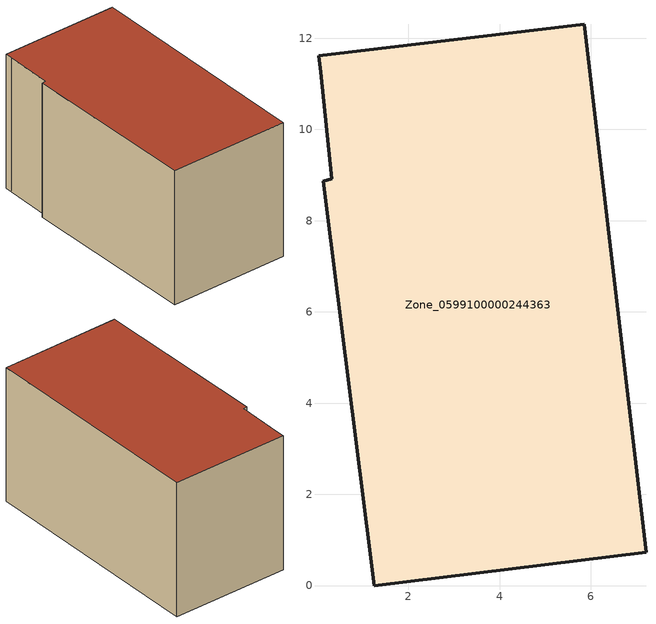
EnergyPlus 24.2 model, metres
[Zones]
Zone_0599100000244363
 floor ground (C_G): 0.07,11.25 0.03,11.61 5.86,12.3 7.21,0.73 1.25,0 0.13,8.86 0.32,8.92 z0
 wall outside (C_F): 0.13,8.86 1.25,0 7.21,0.73 5.86,12.3 0.03,11.61 0.07,11.25 0.32,8.92 0.13,8.86 z0:6.85
 roof outside (C_R): 0.03,11.61 0.07,11.25 0.32,8.92 0.13,8.86 1.25,0 7.21,0.73 5.86,12.3 z6.85
[BUILDING]
Pand.0599100000244363: North Axis=0; Terrain=City; Loads Convergence Tolerance Value=0.04; Temperature Convergence Tolerance Value=0.4; Solar Distribution=FullExterior; Maximum Number of Warmup Days=25; Minimum Number of Warmup Days=1
[Site:Location]
Rotterdam.The.Hague.AP_ZH_NLD Design_Conditions: Latitude=51.96; Longitude=4.45; Time Zone=1; Elevation=-4.5
[SITE:GROUNDTEMPERATURE:BUILDINGSURFACE]
18, 18, 18, 18, 18, 18, 18, 18, 18, 18, 18, 18
[MATERIAL] Thermal Absorptance=0.9; Solar Absorptance=0.7; Visible Absorptance=0.7
Name | Roughness | Thickness | Conductivity | Density | Specific Heat
G.D.1965 | MediumSmooth | 0.15 | 1 | 540 | 1210
F.D.1965 | Rough | 0.3 | 0.857143 | 1920 | 840
R.D.1965 | MediumRough | 0.2 | 0.08 | 1500 | 1000
[CONSTRUCTION]
C_G: G.D.1965
C_F: F.D.1965
C_R: R.D.1965
[ZONE]
Zone_0599100000244363: Type=1; Multiplier=1; Ceiling Height=Autocalculate; Volume=Autocalculate; Floor Area=autocalculate; Part of Total Floor Area=Yes
[ZONEINFILTRATION:DESIGNFLOWRATE]
Infil_Zone_0599100000244363: Zone or ZoneList or Space or SpaceList=Zone_0599100000244363; Schedule=AlwaysOn; Design Flow Rate Calculation Method=Flow/Area; Flow Rate per Floor Area=0.0042; Constant Term Coefficient=1; Temperature Term Coefficient=0; Velocity Term Coefficient=0; Velocity Squared Term Coefficient=0
[HVACTEMPLATE:ZONE:IDEALLOADSAIRSYSTEM]
Zone_0599100000244363: Maximum Heating Supply Air Temperature=50; Minimum Cooling Supply Air Temperature=13; Maximum Heating Supply Air Humidity Ratio=0.0156; Minimum Cooling Supply Air Humidity Ratio=0.0077; Heating Limit=NoLimit; Cooling Limit=NoLimit; Dehumidification Control Type=ConstantSensibleHeatRatio; Cooling Sensible Heat Ratio=0.7; Dehumidification Setpoint=60; Humidification Control Type=None; Humidification Setpoint=30; Outdoor Air Method=None; Outdoor Air Flow Rate per Person=0.00944; Outdoor Air Flow Rate per Zone Floor Area=0; Outdoor Air Flow Rate per Zone=0; Demand Controlled Ventilation Type=None; Outdoor Air Economizer Type=NoEconomizer; Heat Recovery Type=None; Sensible Heat Recovery Effectiveness=0.7; Latent Heat Recovery Effectiveness=0.65
[ZONECONTROL:THERMOSTAT]
ThermostatControl_Zone_0599100000244363: Zone or ZoneList=Zone_0599100000244363; Control Type Schedule=DualSetpointControlType; Control 1=Thermostat_Zone_0599100000244363; Temperature Difference Between Cutout And Setpoint=0
[THERMOSTATSETPOINT:DUALSETPOINT]
Thermostat_Zone_0599100000244363: Heating Setpoint Temperature Schedule=HeatingSetpoint_Zone_0599100000244363; Cooling Setpoint Temperature Schedule=CoolingSetpoint_Zone_0599100000244363
[SCHEDULE:COMPACT]
HeatingSetpoint_Zone_0599100000244363: Through: 12/31, For: AllDays, Until: 24:00, 21
CoolingSetpoint_Zone_0599100000244363: Through: 12/31, For: AllDays, Until: 24:00, 24
DualSetpointControlType: Through: 12/31, For: AllDays, Until: 24:00, 4
AlwaysOn: Through: 12/31, For: AllDays, Until: 24:00, 1
